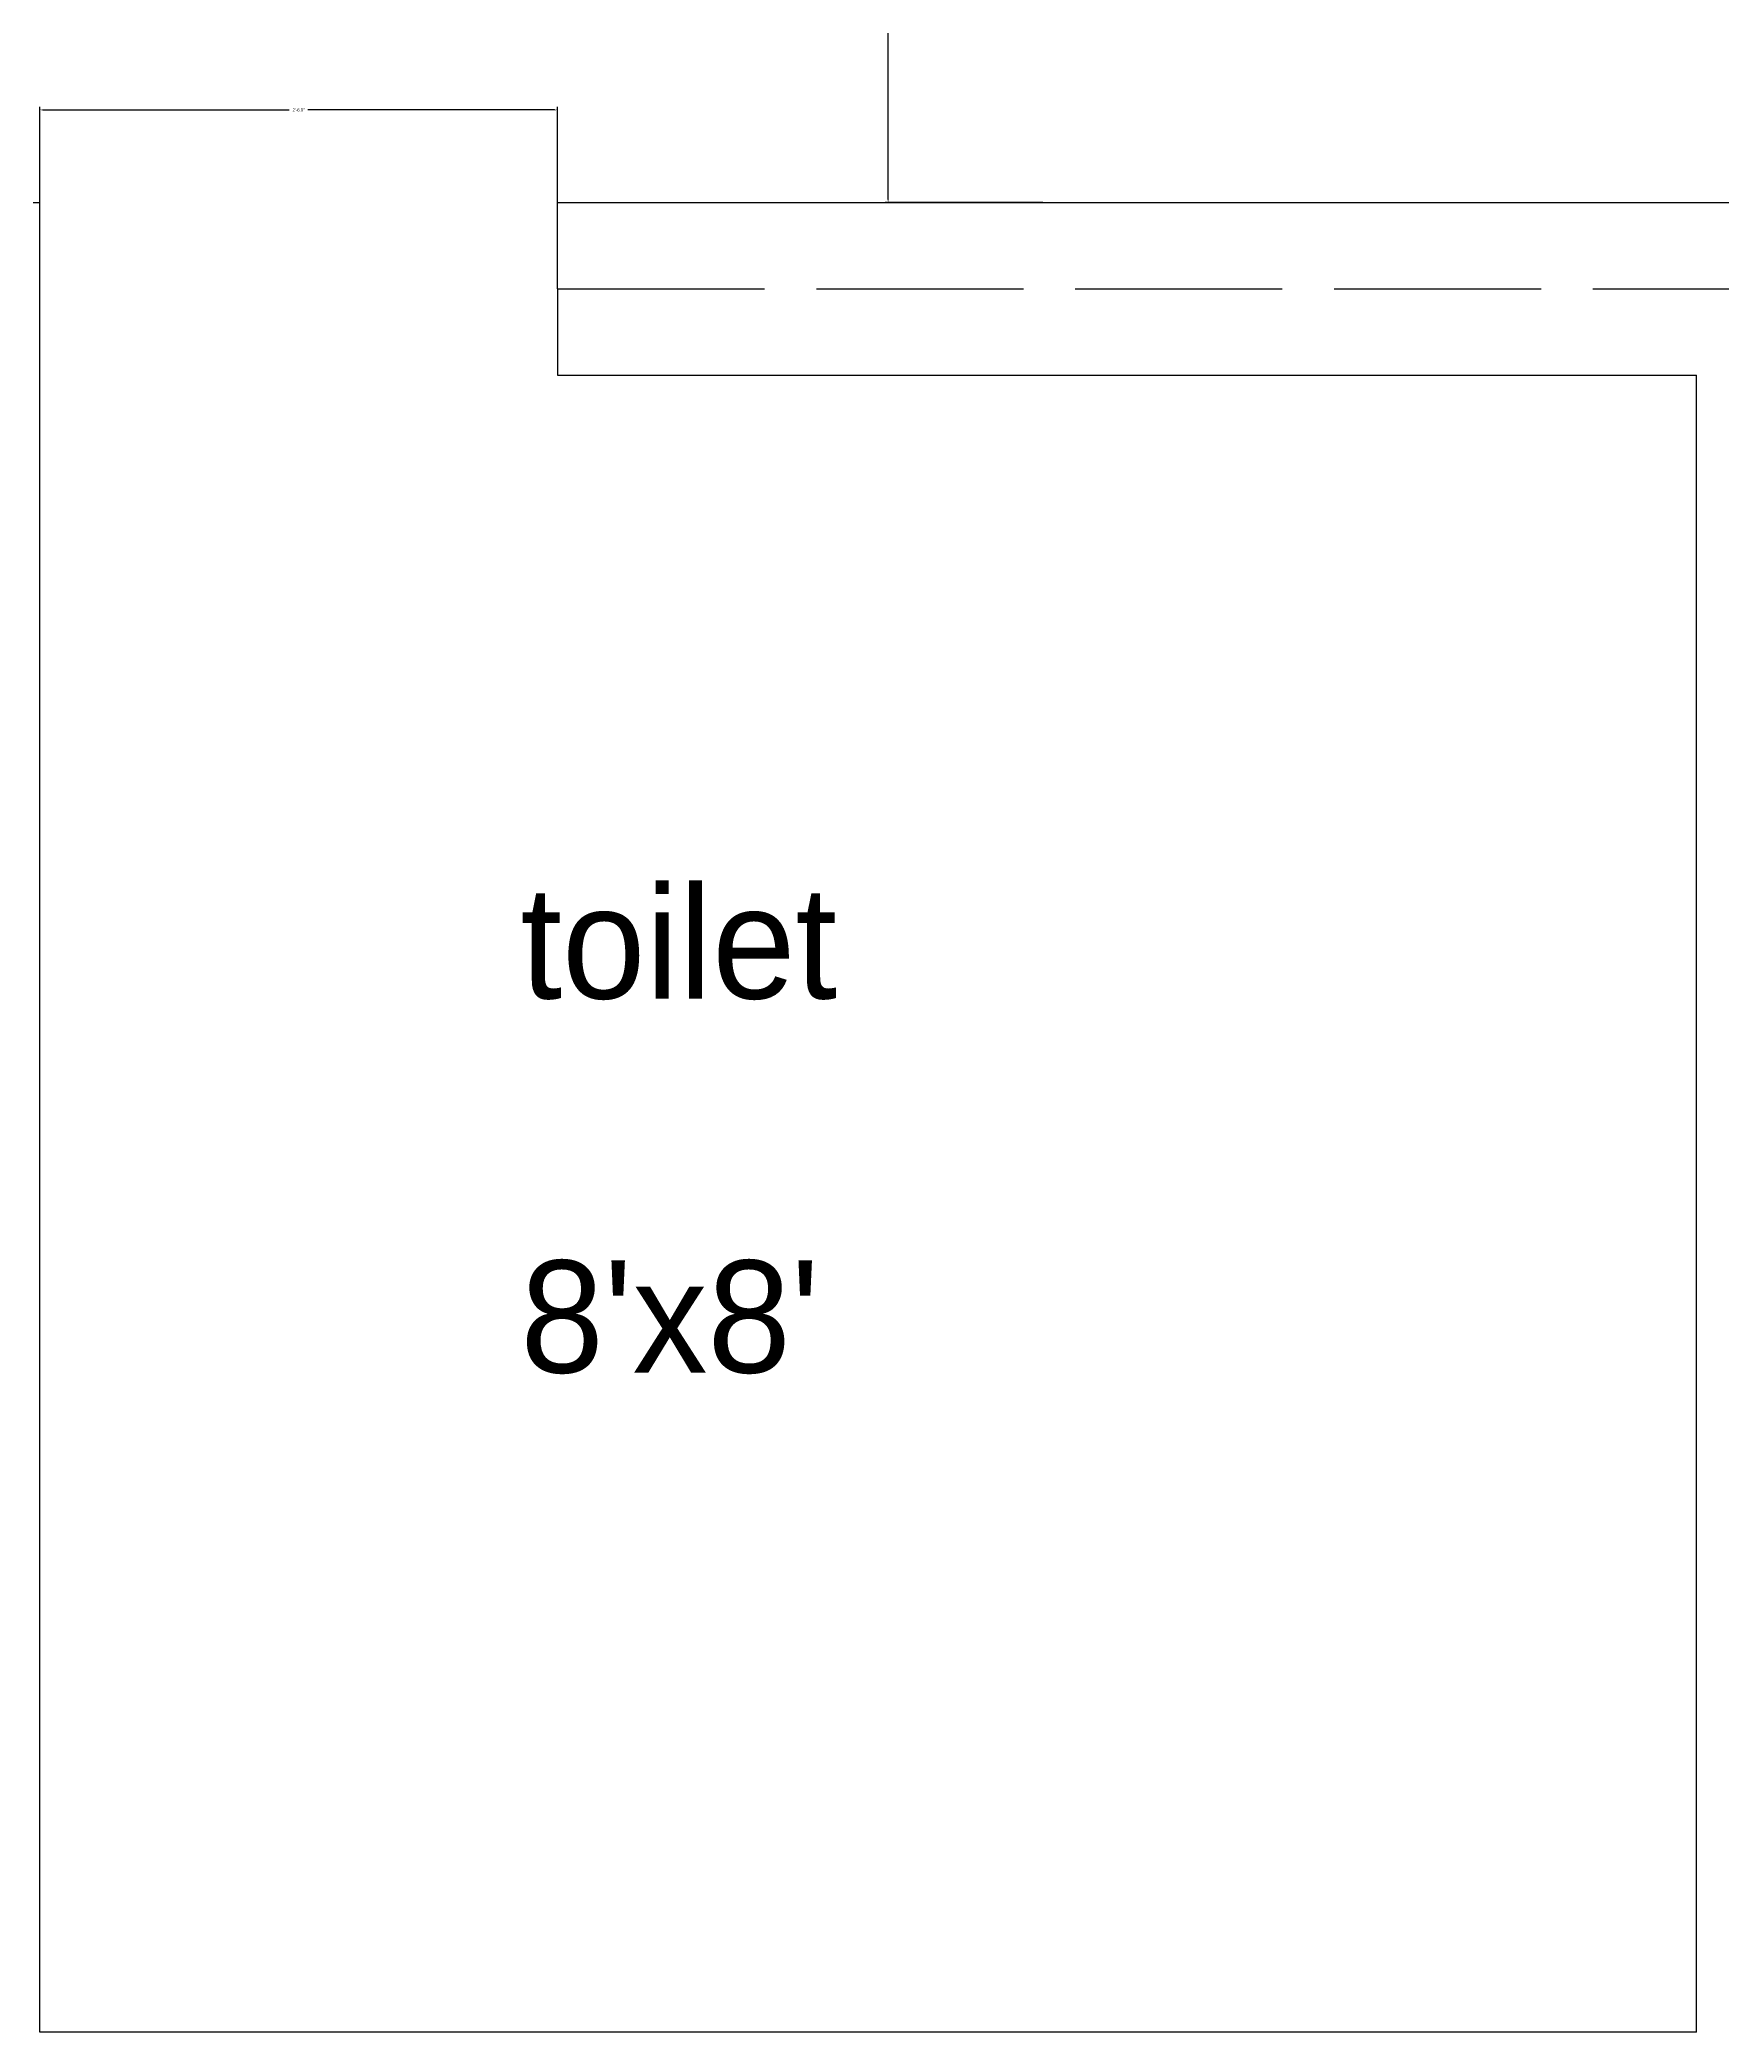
# Model space of a CAD drawing. Header units: inches. Extents: x -1401 to 4392, y -1632 to 1009.
# Drawn here: x 436.9 to 534.4, y 528.3 to 643.7 of the extents above; entities that cross this region are included whole.
import ezdxf

# ---------------------------------------------------------------- set-up
doc = ezdxf.new("R2010")
doc.units = ezdxf.units.IN
doc.header["$MEASUREMENT"] = 0
doc.linetypes.add('ACAD_ISO02W100', pattern=[15, 12, -3])
doc.dimstyles.get("Standard").update_dxf_attribs({"dimtxt": 0.18, "dimasz": 0.18, "dimexe": 0.18, "dimexo": 0.0625, "dimgap": 0.09, "dimtad": 0, "dimtih": 1, "dimtoh": 1, "dimdec": 1, "dimzin": 0, "dimdsep": 46, "dimlunit": 3, "dimtxsty": 'Standard', "dimcen": 0.09, "dimadec": 0, "dimazin": 0, "dimtfac": 1, "dimtdec": 1, "dimtofl": 0, "dimtmove": 0, "dimatfit": 3, "dimfxl": 1, "dimtolj": 1, "dimtzin": 0, "dimlwd": 30, "dimarcsym": 0})

# ---------------------------------------------------------------- blocks, each defined once
blk = doc.blocks.new('*D36')
at = {"color": 0, "lineweight": -2}
for p, q in [((495.03, 682.28), (485.89, 682.28)), ((495.03, 634.28), (485.89, 634.28))]:
    blk.add_line(p, q, dxfattribs=at)
at = {"color": 0, "lineweight": 30}
for p, q in [((486.07, 682.1), (486.07, 658.46)), ((486.07, 634.46), (486.07, 658.1))]:
    blk.add_line(p, q, dxfattribs=at)
at = {"color": 0}
for points in [[(486.04, 682.1), (486.1, 682.1), (486.07, 682.28)], [(486.04, 634.46), (486.1, 634.46), (486.07, 634.28)]]:
    blk.add_solid(points, dxfattribs=at)
at = {"layer": 'Defpoints', "color": 0}
for p in [(486.07, 682.28), (495.09, 682.28), (495.09, 634.28)]:
    blk.add_point(p, dxfattribs=at)
at = {"color": 0, "insert": (486.07, 658.28), "char_height": 0.18, "attachment_point": 5}
blk.add_mtext("\\A1;4'", dxfattribs=at)
blk = doc.blocks.new('*D61')
at = {"color": 0, "lineweight": -2}
for p, q in [((436.91, 629.34), (436.91, 639.83)), ((466.91, 629.34), (466.91, 639.83))]:
    blk.add_line(p, q, dxfattribs=at)
at = {"color": 0, "lineweight": 30}
for p, q in [((437.09, 639.65), (451.37, 639.65)), ((466.73, 639.65), (452.45, 639.65))]:
    blk.add_line(p, q, dxfattribs=at)
at = {"color": 0}
for points in [[(437.09, 639.68), (437.09, 639.62), (436.91, 639.65)], [(466.73, 639.68), (466.73, 639.62), (466.91, 639.65)]]:
    blk.add_solid(points, dxfattribs=at)
at = {"layer": 'Defpoints', "color": 0}
for p in [(436.91, 639.65), (436.91, 629.28), (466.91, 629.28)]:
    blk.add_point(p, dxfattribs=at)
at = {"color": 0, "insert": (451.91, 639.65), "char_height": 0.18, "attachment_point": 5}
blk.add_mtext('\\A1;2\'-6.0"', dxfattribs=at)

msp = doc.modelspace()

# ---------------------------------------------------------------- linework, layer by layer
for p, q in [((412.91, 634.28), (436.91, 634.28)), ((436.91, 528.28), (436.91, 634.28)), ((466.91, 629.28), (466.91, 634.28)), ((466.91, 634.28), (550.91, 634.28)), ((466.91, 629.28), (466.91, 624.28)), ((466.91, 624.28), (532.91, 624.28)), ((532.91, 528.28), (532.91, 624.28)), ((532.91, 528.28), (436.91, 528.28))]:
    msp.add_line(p, q)
at = {"linetype": 'ACAD_ISO02W100'}
msp.add_line((466.91, 629.28), (537.91, 629.28), dxfattribs=at)

# ---------------------------------------------------------------- texts
at = {"insert": (464.76, 594.66), "char_height": 6.5, "width": 95.6248, "attachment_point": 1}
msp.add_mtext("toilet\\P\\P8'x8'", dxfattribs=at)

# ---------------------------------------------------------------- dimensions: what is measured, and where the dimension line sits
dim = msp.add_linear_dim(base=(486.07, 682.28), p1=(495.09, 634.28), p2=(495.09, 682.28), angle=90, dimstyle='Standard')
dim.commit()
dim.dimension.update_dxf_attribs({"geometry": '*D36', "text_midpoint": (486.07, 658.28)})
dim = msp.add_linear_dim(base=(436.91, 639.65), p1=(466.91, 629.28), p2=(436.91, 629.28), dimstyle='Standard')
dim.commit()
dim.dimension.update_dxf_attribs({"geometry": '*D61', "text_midpoint": (451.91, 639.65), "dimtype": 160})

doc.saveas('drawing.dxf')
